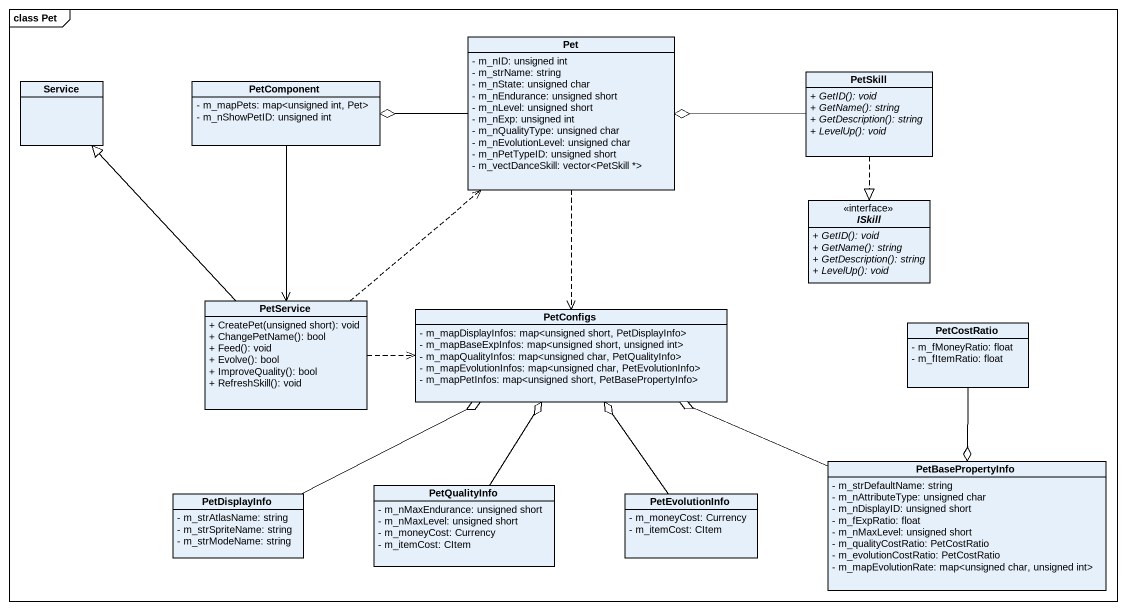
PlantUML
@startuml
mainframe class Pet
hide circle
hide empty members
skinparam classAttributeIconSize 0
class Pet {
  - m_nID: unsigned int
  - m_strName: string
  - m_nState: unsigned char
  - m_nEndurance: unsigned short
  - m_nLevel: unsigned short
  - m_nExp: unsigned int
  - m_nQualityType: unsigned char
  - m_nEvolutionLevel: unsigned char
  - m_nPetTypeID: unsigned short
  - m_vectDanceSkill: vector<PetSkill *>
}
class Service
class PetComponent {
  - m_mapPets: map<unsigned int, Pet>
  - m_nShowPetID: unsigned int
}
class PetSkill {
  {abstract} + GetID(): void
  {abstract} + GetName(): string
  {abstract} + GetDescription(): string
  {abstract} + LevelUp(): void
}
interface ISkill <<interface>> {
  {abstract} + GetID(): void
  {abstract} + GetName(): string
  {abstract} + GetDescription(): string
  {abstract} + LevelUp(): void
}
class PetService {
  + CreatePet(unsigned short): void
  + ChangePetName(): bool
  + Feed(): void
  + Evolve(): bool
  + ImproveQuality(): bool
  + RefreshSkill(): void
}
class PetConfigs {
  - m_mapDisplayInfos: map<unsigned short, PetDisplayInfo>
  - m_mapBaseExpInfos: map<unsigned short, unsigned int>
  - m_mapQualityInfos: map<unsigned char, PetQualityInfo>
  - m_mapEvolutionInfos: map<unsigned char, PetEvolutionInfo>
  - m_mapPetInfos: map<unsigned short, PetBasePropertyInfo>
}
class PetCostRatio {
  - m_fMoneyRatio: float
  - m_fItemRatio: float
}
class PetBasePropertyInfo {
  - m_strDefaultName: string
  - m_nAttributeType: unsigned char
  - m_nDisplayID: unsigned short
  - m_fExpRatio: float
  - m_nMaxLevel: unsigned short
  - m_qualityCostRatio: PetCostRatio
  - m_evolutionCostRatio: PetCostRatio
  - m_mapEvolutionRate: map<unsigned char, unsigned int>
}
class PetDisplayInfo {
  - m_strAtlasName: string
  - m_strSpriteName: string
  - m_strModeName: string
}
class PetQualityInfo {
  - m_nMaxEndurance: unsigned short
  - m_nMaxLevel: unsigned short
  - m_moneyCost: Currency
  - m_itemCost: CItem
}
class PetEvolutionInfo {
  - m_moneyCost: Currency
  - m_itemCost: CItem
}
Pet -left-o PetComponent
Pet ..> PetConfigs
PetComponent --> PetService
PetSkill -left-o Pet
PetSkill ..|> ISkill
PetService .up.> Pet
PetService -up-|> Service
PetService .right.> PetConfigs
PetCostRatio --o PetBasePropertyInfo
PetBasePropertyInfo -left-o PetConfigs
PetDisplayInfo -right-o PetConfigs
PetQualityInfo -up-o PetConfigs
PetEvolutionInfo -up-o PetConfigs
@enduml
